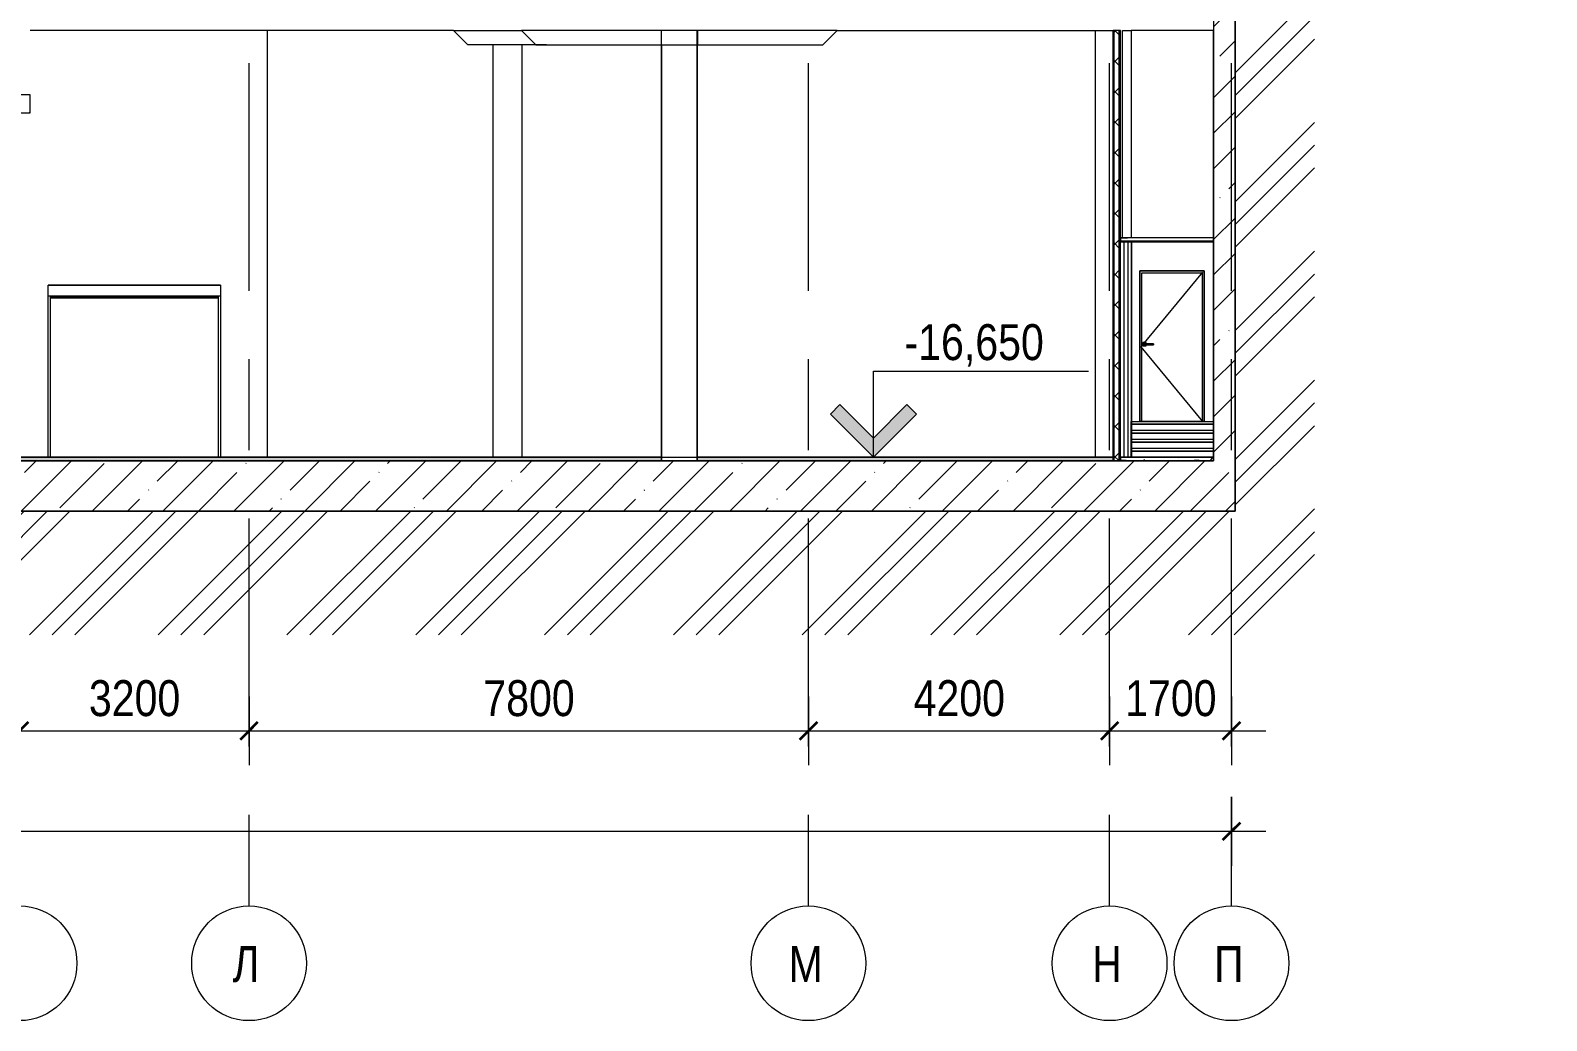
# Model space of a CAD drawing. Header units: millimetres. Extents: x -37960 to 31006, y -24503 to 30326.
# Drawn here: x 8667 to 29811, y -24503 to -10700 of the extents above; entities that cross this region are included whole.
import ezdxf

# ---------------------------------------------------------------- set-up
doc = ezdxf.new("R2010")
doc.units = ezdxf.units.MM
doc.linetypes.add('Осевые', pattern=[6350, 1270, -952.5, 3175, -952.5])
for name, color, linetype, lineweight in [('Высотные отметки', 7, 'Continuous', 9), ('Двери', 7, 'Continuous', 9), ('Каркас_Импост', 7, 'Continuous', 9), ('Лестницы', 7, 'Continuous', 9), ('Обобщенные модели', 7, 'Continuous', 9), ('Обобщенные модели-1', 7, 'Continuous', 18), ('Общие ребра', 7, 'Continuous', 9), ('Основа _2_-1', 7, 'Continuous', 9), ('Отделка 1 _4_-1', 7, 'Continuous', 9), ('Панель', 7, 'Continuous', 9), ('Перекрытия', 7, 'Continuous', 9), ('Потолки', 7, 'Continuous', 9), ('Проступи_подступенки', 7, 'Continuous', 9), ('Размеры', 7, 'Continuous', 9), ('Размеры-200', 7, 'Continuous', 9), ('Специальное оборудование', 7, 'Continuous', 9), ('Стены', 7, 'Continuous', 9), ('Стены-1', 7, 'Continuous', 18), ('Структура _1_', 7, 'Continuous', 18), ('Термическая_воздушная прослойка _3_-1', 7, 'Continuous', 9), ('Фундамент несущей конструкции', 7, 'Continuous', 9), ('Фундамент несущей конструкции-1', 7, 'Continuous', 18), ('Черная _1 сплошная', 7, 'Continuous', 9), ('Черная _3 сплошная', 7, 'Continuous', 18), ('Штриховка разреза-3', 7, 'Continuous', 9), ('Элементы узлов', 7, 'Continuous', 9)]:
    doc.layers.add(name, color=color, linetype=linetype, lineweight=lineweight)
for name, color, linetype, lineweight, true_color in [('Оси-1', 7, 'Continuous', 18, 0xaaaaaa), ('Оси-2', 7, 'Continuous', 9, 0xaaaaaa), ('Оси-3', 7, 'Осевые', 9, 0xaaaaaa), ('Элементы узлов-2', 7, 'Continuous', 9, 0x585858)]:
    doc.layers.add(name, color=color, linetype=linetype, lineweight=lineweight, true_color=true_color)
doc.styles.add('Arial Narrow', font='ARIALN.TTF', dxfattribs={"height": 500})
doc.dimstyles.new('Диагональ_-_2_5_мм_Arial_narrow', dxfattribs={"dimscale": 304.8, "dimtxt": 511.715487, "dimasz": 0.787402, "dimexe": 1.574803, "dimexo": 0.0625, "dimgap": 0.19685, "dimtad": 1, "dimdec": 0, "dimzin": 0, "dimdsep": 46, "dimtxsty": 'Arial Narrow', "dimblk1": 'OBLIQUE', "dimblk2": 'OBLIQUE', "dimsah": 1, "dimcen": 0.09, "dimdle": 1.574803, "dimazin": 0, "dimtfac": 1, "dimtdec": 4, "dimtix": 1, "dimtmove": 0, "dimatfit": 3, "dimfxl": 1.574803, "dimfxlon": 1, "dimtvp": 1, "dimtolj": 1, "dimtzin": 0, "dimarcsym": 2})
pattern_1 = [(45, (-3145.5, 6475), (-493.914, 493.914), []), (45, (-2651.6, 6475), (-493.914, 493.914), [873.125, -174.625, 6.706, -167.919])]
pattern_2 = [(0, (-3145.52, 6475), (812.8, 203.2), [67.056, -542.544, 67.056, -542.544, -3251.2]), (0, (-3145.52, 6475), (812.8, 203.2), [-1219.2, 67.056, -1152.144, 67.056, -542.544, -1422.4]), (0, (-3145.52, 6475), (812.8, 203.2), [-3048, 67.056, -339.344, 67.056, -948.944]), (120, (-2840.72, 6576.6), (-582.3764, 602.3054), [67.056, -542.544, 67.056, -3793.744]), (120, (-2840.72, 6576.6), (-582.3764, 602.3054), [-676.656, -542.544, 67.056, -1152.144, -2032]), (120, (-2840.72, 6576.6), (-582.3764, 602.3054), [-2438.4, 67.056, -542.544, 67.056, -1355.344]), (120, (-2840.72, 6576.6), (-582.3764, 602.3054), [-3115.056, -339.344, 67.056, -948.944]), (240, (-2739.12, 6983), (-230.4236, -805.5054), [67.056, -542.544, 67.056, -542.544, -3251.2]), (240, (-2739.12, 6983), (-230.4236, -805.5054), [-1219.2, 67.056, -1152.144, 67.056, -542.544, -1422.4]), (240, (-2739.12, 6983), (-230.4236, -805.5054), [-3048, 67.056, -339.344, 67.056, -948.944])]

# ---------------------------------------------------------------- blocks, each defined once
blk = doc.blocks.new('Стена монолитная - Стена монолитная-463893-Разрез 3-3')
at = {"layer": 'Штриховка разреза-3'}
h = blk.add_hatch(dxfattribs=at)
h.set_pattern_fill('FP_1', color=256, style=0, pattern_type=2)
h.set_pattern_definition(pattern_1)
h.paths.add_polyline_path([(-31383, -16700), (-31383, -10450), (-31683, -10450), (-31683, -16700)], flags=0)
h.paths.add_polyline_path([(25167, -16700), (25467, -16700), (25467, -10450), (25167, -10450), (25167, -16673)], flags=0)
at = {"layer": 'Стены'}
for p, q in [((11217, -16700), (5567, -16700)), ((15567, -16700), (13017, -16700)), ((20057, -16700), (15567, -16700)), ((20917, -16700), (20057, -16700)), ((25167, -16700), (20917, -16700))]:
    blk.add_line(p, q, dxfattribs=at)
at = {"layer": 'Стены-1'}
for p, q in [((25167, -10450), (25167, -16700)), ((25467, -16700), (25467, -10450))]:
    blk.add_line(p, q, dxfattribs=at)
blk = doc.blocks.new('Капители 3_4х3_2 - Капители 3_4х3_4-664164-Разрез 3-3')
at = {"layer": 'Обобщенные модели'}
for p, q in [((17967, -10900), (17967, -10701)), ((17967, -10701), (17969, -10701)), ((17969, -10701), (17969, -10900))]:
    blk.add_line(p, q, dxfattribs=at)
at = {"layer": 'Обобщенные модели-1'}
for p, q in [((19917, -10700), (15517, -10700)), ((15517, -10700), (15717, -10900)), ((19717, -10900), (19917, -10700)), ((15717, -10900), (17967, -10900)), ((17969, -10900), (19717, -10900))]:
    blk.add_line(p, q, dxfattribs=at)
blk = doc.blocks.new('Капители 3_4х3_14 - Капители 3_4х3_4-665636-Разрез 3-3')
at = {"layer": 'Обобщенные модели'}
for p, q in [((14567, -10700), (15517, -10700)), ((14767, -10900), (14567, -10700)), ((15867, -10900), (14767, -10900))]:
    blk.add_line(p, q, dxfattribs=at)
blk = doc.blocks.new('Дверь - Однопольная - ДВ4__21х9-7159103-Разрез 3-3')
at = {"layer": 'Двери'}
for p, q in [((24226, -15052), (24181, -15052)), ((24181, -15052), (24181, -15098)), ((24181, -15098), (24226, -15098)), ((24196, -15068), (24196, -15083)), ((24196, -15068), (24205, -15068)), ((24196, -15083), (24196, -15068)), ((24205, -15083), (24196, -15083)), ((24205, -15068), (24332, -15068)), ((24205, -15083), (24205, -15068)), ((24332, -15083), (24205, -15083)), ((24325, -15068), (24211, -15068)), ((24211, -15083), (24325, -15083)), ((24226, -15068), (24226, -15052)), ((24226, -15098), (24226, -15083)), ((24332, -15083), (24332, -15068)), ((24332, -15068), (24332, -15068)), ((24332, -15083), (24332, -15068)), ((24332, -15083), (24332, -15083))]:
    blk.add_line(p, q, dxfattribs=at)
at = {"layer": 'Каркас_Импост'}
for p, q in [((24137, -14050), (24137, -16150)), ((25037, -14050), (24137, -14050)), ((24167, -16150), (24167, -14080)), ((24167, -14080), (25007, -14080)), ((25007, -14080), (25007, -16150)), ((25037, -16150), (25037, -14050)), ((24167, -16150), (24137, -16150)), ((25037, -16150), (25007, -16150))]:
    blk.add_line(p, q, dxfattribs=at)
at = {"layer": 'Панель'}
blk.add_line((24158, -16150), (25016, -16150), dxfattribs=at)
at = {"layer": 'Элементы узлов'}
for p, q in [((24158, -15110), (25016, -14071)), ((25016, -16150), (24158, -15110))]:
    blk.add_line(p, q, dxfattribs=at)
blk = doc.blocks.new('Фундаментная плита1 - Фундаментная плита-5964020-Разрез 3-3')
at = {"layer": 'Фундамент несущей конструкции'}
h = blk.add_hatch(dxfattribs=at)
h.set_pattern_fill('FP_1', color=256, style=0, pattern_type=2)
h.set_pattern_definition(pattern_1)
h.paths.add_polyline_path([(-31683, -17400), (25467, -17400), (25467, -16700), (-31683, -16700)], flags=0)
for p, q in [((8667, -16700), (11667, -16700)), ((8717, -16700), (9717, -16700)), ((11592, -16700), (11992, -16700)), ((12287, -16700), (13787, -16700)), ((20947, -16700), (21947, -16700)), ((20947, -16700), (21947, -16700)), ((6967, -17400), (13367, -17400)), ((7791, -17400), (8667, -17400)), ((11667, -17400), (12287, -17400)), ((11667, -17400), (14537, -17400)), ((20647, -17400), (20947, -17400)), ((20647, -17400), (22247, -17400)), ((20917, -17400), (20947, -17400)), ((21947, -17400), (25467, -17400)), ((21947, -17400), (22247, -17400))]:
    blk.add_line(p, q, dxfattribs=at)
at = {"layer": 'Фундамент несущей конструкции-1'}
for p, q in [((25167, -16700), (-31383, -16700)), ((25467, -17400), (25467, -16700)), ((-5783, -17400), (25467, -17400))]:
    blk.add_line(p, q, dxfattribs=at)
blk = doc.blocks.new('АР_ОБ_Штора противодымная - Штора противопожарная ПШ8-8207555-Разрез 3-3')
at = {"layer": 'Специальное оборудование'}
for p, q in [((8917, -14400), (8917, -14250)), ((11317, -14250), (8917, -14250)), ((8917, -14398), (8917, -14252)), ((11317, -14250), (11317, -14400)), ((11317, -14252), (11317, -14398)), ((8917, -14400), (8949, -14400)), ((8917, -16650), (8917, -14400)), ((8917, -14400), (11317, -14400)), ((8917, -14400), (8921, -14400)), ((8949, -16650), (8949, -14400)), ((8949, -14415), (11285, -14415)), ((11285, -14415), (8949, -14415)), ((8949, -16650), (8949, -14430)), ((8949, -14430), (11285, -14430)), ((11285, -14400), (11317, -14400)), ((11285, -14400), (11285, -16650)), ((11285, -14430), (11285, -16650)), ((11313, -14400), (11317, -14400)), ((11317, -14400), (11317, -16650)), ((8949, -16650), (8917, -16650)), ((11317, -16650), (8917, -16650)), ((8917, -16650), (11317, -16650)), ((8947, -16650), (8919, -16650)), ((11317, -16650), (11285, -16650)), ((11315, -16650), (11287, -16650))]:
    blk.add_line(p, q, dxfattribs=at)
blk = doc.blocks.new('Ось сетки - По умолчанию 2-349628-Разрез 3-3')
at = {"layer": 'Оси-1'}
blk.add_circle((-31383, -23703), 800, dxfattribs=at)
blk = doc.blocks.new('DIMBLOCK10-Разрез 3-3')
at = {"layer": 'Размеры-200', "lineweight": 35}
for points in [[(8517, -20464), (8637, -20344), (8397, -20584)], [(11717, -20464), (11837, -20344), (11597, -20584)]]:
    blk.add_hatch(color=256, dxfattribs=at).paths.add_polyline_path(points, flags=0)
at = {"layer": 'Размеры-200'}
for p, q in [((8517, -19984), (8517, -20944)), ((8517, -20464), (8517, -19984)), ((11717, -19984), (11717, -20944)), ((11717, -20464), (11717, -19984)), ((8517, -20464), (11717, -20464))]:
    blk.add_line(p, q, dxfattribs=at)
at = {"layer": 'Размеры-200', "lineweight": 35}
for p, q in [((8637, -20344), (8397, -20584)), ((8397, -20584), (8517, -20464)), ((8517, -20464), (8637, -20344)), ((11837, -20344), (11597, -20584)), ((11597, -20584), (11717, -20464)), ((11717, -20464), (11837, -20344))]:
    blk.add_line(p, q, dxfattribs=at)
at = {"layer": 'Размеры-200', "color": 0, "insert": (9484, -19758), "char_height": 500, "width": 1520.53, "attachment_point": 1, "line_spacing_factor": 0.974696, "style": 'Arial Narrow'}
blk.add_mtext('3200', dxfattribs=at)
blk = doc.blocks.new('_Oblique')
at = {"color": 0, "linetype": 'ByBlock', "lineweight": -2}
blk.add_line((-0.5, -0.5), (0.5, 0.5), dxfattribs=at)
blk = doc.blocks.new('DIMBLOCK11-Разрез 3-3')
at = {"layer": 'Размеры-200', "lineweight": 35}
for points in [[(11717, -20464), (11837, -20344), (11597, -20584)], [(19517, -20464), (19637, -20344), (19397, -20584)]]:
    blk.add_hatch(color=256, dxfattribs=at).paths.add_polyline_path(points, flags=0)
at = {"layer": 'Размеры-200'}
for p, q in [((11717, -19984), (11717, -20944)), ((11717, -20464), (11717, -19984)), ((19517, -19984), (19517, -20944)), ((19517, -20464), (19517, -19984)), ((11717, -20464), (19517, -20464))]:
    blk.add_line(p, q, dxfattribs=at)
at = {"layer": 'Размеры-200', "lineweight": 35}
for p, q in [((11837, -20344), (11597, -20584)), ((11597, -20584), (11717, -20464)), ((11717, -20464), (11837, -20344)), ((19637, -20344), (19397, -20584)), ((19397, -20584), (19517, -20464)), ((19517, -20464), (19637, -20344))]:
    blk.add_line(p, q, dxfattribs=at)
at = {"layer": 'Размеры-200', "color": 0, "insert": (14984, -19758), "char_height": 500, "width": 1520.53, "attachment_point": 1, "line_spacing_factor": 0.974696, "style": 'Arial Narrow'}
blk.add_mtext('7800', dxfattribs=at)
blk = doc.blocks.new('DIMBLOCK12-Разрез 3-3')
at = {"layer": 'Размеры-200', "lineweight": 35}
for points in [[(19517, -20464), (19637, -20344), (19397, -20584)], [(23717, -20464), (23837, -20344), (23597, -20584)]]:
    blk.add_hatch(color=256, dxfattribs=at).paths.add_polyline_path(points, flags=0)
at = {"layer": 'Размеры-200'}
for p, q in [((19517, -19984), (19517, -20944)), ((19517, -20464), (19517, -19984)), ((23717, -19984), (23717, -20944)), ((23717, -20464), (23717, -19984)), ((19517, -20464), (23717, -20464))]:
    blk.add_line(p, q, dxfattribs=at)
at = {"layer": 'Размеры-200', "lineweight": 35}
for p, q in [((19637, -20344), (19397, -20584)), ((19397, -20584), (19517, -20464)), ((19517, -20464), (19637, -20344)), ((23837, -20344), (23597, -20584)), ((23597, -20584), (23717, -20464)), ((23717, -20464), (23837, -20344))]:
    blk.add_line(p, q, dxfattribs=at)
at = {"layer": 'Размеры-200', "color": 0, "insert": (20984, -19758), "char_height": 500, "width": 1520.53, "attachment_point": 1, "line_spacing_factor": 0.974696, "style": 'Arial Narrow'}
blk.add_mtext('4200', dxfattribs=at)
blk = doc.blocks.new('DIMBLOCK13-Разрез 3-3')
at = {"layer": 'Размеры-200', "lineweight": 35}
for points in [[(23717, -20464), (23837, -20344), (23597, -20584)], [(25417, -20464), (25537, -20344), (25297, -20584)]]:
    blk.add_hatch(color=256, dxfattribs=at).paths.add_polyline_path(points, flags=0)
at = {"layer": 'Размеры-200'}
for p, q in [((23717, -19984), (23717, -20944)), ((23717, -20464), (23717, -19984)), ((25417, -19984), (25417, -20944)), ((25417, -20464), (25417, -19984)), ((23717, -20464), (25897, -20464))]:
    blk.add_line(p, q, dxfattribs=at)
at = {"layer": 'Размеры-200', "lineweight": 35}
for p, q in [((23837, -20344), (23597, -20584)), ((23597, -20584), (23717, -20464)), ((23717, -20464), (23837, -20344)), ((25537, -20344), (25297, -20584)), ((25297, -20584), (25417, -20464)), ((25417, -20464), (25537, -20344))]:
    blk.add_line(p, q, dxfattribs=at)
at = {"layer": 'Размеры-200', "color": 0, "insert": (23934, -19758), "char_height": 500, "width": 1520.53, "attachment_point": 1, "line_spacing_factor": 0.974696, "style": 'Arial Narrow'}
blk.add_mtext('1700', dxfattribs=at)
blk = doc.blocks.new('DIMBLOCK14-Разрез 3-3')
at = {"layer": 'Размеры-200', "lineweight": 35}
for points in [[(-31383, -21864), (-31263, -21744), (-31503, -21984)], [(25417, -21864), (25537, -21744), (25297, -21984)]]:
    blk.add_hatch(color=256, dxfattribs=at).paths.add_polyline_path(points, flags=0)
at = {"layer": 'Размеры-200'}
for p, q in [((-31383, -21384), (-31383, -22344)), ((-31383, -21864), (-31383, -21384)), ((25417, -21384), (25417, -22344)), ((25417, -21864), (25417, -21384)), ((-31863, -21864), (25897, -21864))]:
    blk.add_line(p, q, dxfattribs=at)
at = {"layer": 'Размеры-200', "lineweight": 35}
for p, q in [((-31263, -21744), (-31503, -21984)), ((-31383, -21864), (-31263, -21744)), ((25537, -21744), (25297, -21984)), ((25417, -21864), (25537, -21744)), ((-31503, -21984), (-31383, -21864)), ((25297, -21984), (25417, -21864))]:
    blk.add_line(p, q, dxfattribs=at)
at = {"layer": 'Размеры-200', "color": 0, "insert": (-3775, -21158), "char_height": 500, "width": 1900.66, "attachment_point": 1, "line_spacing_factor": 0.974696, "style": 'Arial Narrow'}
blk.add_mtext('56800', dxfattribs=at)
blk = doc.blocks.new('Высотные отметки - Высотная отметка - Стрелка-4455449-Разрез 3-3')
at = {"layer": 'Высотные отметки'}
blk.add_hatch(color=256, dxfattribs=at).paths.add_polyline_path([(-17708, 9933), (-17241, 9466), (-16774, 9933), (-16641, 9800), (-17241, 9200), (-17841, 9800)], flags=0)
for p, q in [((-17241, 10400), (-20241, 10400)), ((-17241, 9200), (-17241, 10400)), ((-17708, 9933), (-17841, 9800)), ((-17841, 9800), (-17241, 9200)), ((-17241, 9466), (-17708, 9933)), ((-16774, 9933), (-17241, 9466)), ((-17241, 9200), (-16641, 9800)), ((-16641, 9800), (-16774, 9933)), ((-16146, 9200), (-17538, 9200))]:
    blk.add_line(p, q, dxfattribs=at)

msp = doc.modelspace()

# ---------------------------------------------------------------- hatches: boundary and pattern name
at = {"layer": 'Штриховка разреза-3'}
h = msp.add_hatch(dxfattribs=at)
h.set_pattern_fill('FP_6', color=256, style=0, pattern_type=2)
h.set_pattern_definition([(45, (-3145.52, 6475), (-212.132, 212.132), []), (135, (-3145.52, 6475), (-212.132, -212.132), [])])
h.paths.add_polyline_path([(23852.1, -16700), (23852.1, -10700), (23782.1, -10700), (23782.1, -16700)], flags=0)
h = msp.add_hatch(dxfattribs=at)
h.set_pattern_fill('FP_2', color=256, style=0, pattern_type=2)
h.set_pattern_definition([(45, (-3145.5, 6475), (-424.264, 424.264), [600, -100, 20, -100]), (45, (-3145.5, 6899), (-424.264, 424.264), [])])
h.paths.add_polyline_path([(-7264.6, -11850), (8667.1, -11850), (8667.1, -11600), (-16032.9, -11600), (-16032.9, -11850), (-7357.9, -11850)], flags=0)
h = msp.add_hatch(dxfattribs=at)
h.set_pattern_fill('FP_3', color=256, style=0, pattern_type=2)
h.set_pattern_definition(pattern_2)
h.paths.add_polyline_path([(974.5, -16700), (17467.1, -16700), (17467.1, -16655), (-24032.9, -16655), (-24032.9, -16700), (-3145, -16700)], flags=0)
h.paths.add_polyline_path([(23632.1, -16700), (23767.1, -16700), (23767.1, -16655), (17967.1, -16655), (17967.1, -16700), (21572.3, -16700)], flags=0)
h = msp.add_hatch(dxfattribs=at)
h.set_pattern_fill('FP_3', color=256, style=0, pattern_type=2)
h.set_pattern_definition(pattern_2)
h.paths.add_polyline_path([(24661.9, -16700), (25167.1, -16700), (25167.1, -16652), (23867.1, -16652), (23867.1, -16700)], flags=0)
at = {"layer": 'Элементы узлов-2'}
h = msp.add_hatch(dxfattribs=at)
h.set_pattern_fill('FP_13', color=256, style=0, pattern_type=2)
h.set_pattern_definition([(45, (-3145.5, 6475), (-898.026, 898.026), []), (45, (-2828, 6475), (0, 1796.05), []), (45, (-3463, 6475), (0, 1796.05), [])])
h.paths.add_polyline_path([(974.5, -19125.1), (26572.1, -19125.1), (26572.1, -7620), (29811.4, -7620), (29811.4, -6620), (25717.1, -6620), (25717.1, -6350), (25542.1, -6350), (25542.1, -10450), (25467.1, -10450), (25467.1, -17400), (-31682.9, -17400), (-31682.9, -6620), (-36101.4, -6620), (-36101.4, -7620), (-32682.9, -7620), (-32682.9, -19125.1), (-3145, -19125.1)], flags=0)

# ---------------------------------------------------------------- linework, layer by layer
at = {"layer": 'Высотные отметки'}
for p, q in [((19265.1, -16650), (19950.2, -16650)), ((19950.2, -16650), (20424.3, -16650))]:
    msp.add_line(p, q, dxfattribs=at)
at = {"layer": 'Лестницы'}
for p, q in [((24017.1, -16315), (24017.1, -16190)), ((24022.1, -16190), (25163.8, -16190)), ((25163.8, -16190), (25167.1, -16190)), ((25163.8, -16315), (25163.8, -16190)), ((25163.8, -16390), (25163.8, -16190)), ((25167.1, -16190), (25167.1, -16390)), ((24017.1, -16477.5), (24017.1, -16315)), ((24017.1, -16440), (24017.1, -16315)), ((24017.1, -16565), (24017.1, -16440)), ((24022.1, -16315), (25163.8, -16315)), ((24022.1, -16440), (25163.8, -16440)), ((25163.8, -16440), (24022.1, -16440)), ((25163.8, -16390), (25163.8, -16315)), ((25163.8, -16440), (25163.8, -16315)), ((25163.8, -16477.5), (25163.8, -16390)), ((25167.1, -16390), (25163.8, -16390)), ((25163.8, -16565), (25163.8, -16440)), ((24017.1, -16650), (24017.1, -16565)), ((24017.1, -16650), (25163.8, -16650)), ((24022.1, -16565), (25163.8, -16565)), ((25163.8, -16565), (24022.1, -16565)), ((25163.8, -16650), (25163.8, -16565))]:
    msp.add_line(p, q, dxfattribs=at)
at = {"layer": 'Общие ребра'}
for p, q in [((17967.1, -10701), (17967.1, -10900)), ((17969.1, -10900), (17969.1, -10701)), ((23782.1, -16700), (23782.1, -10700)), ((23852.1, -16700), (23852.1, -10700)), ((8667.1, -11600), (8367.1, -11600)), ((23869.1, -13640), (23867.1, -13640)), ((25167.1, -13640), (25165.1, -13640)), ((17467.1, -16655), (-24032.9, -16655)), ((23767.1, -16655), (17967.1, -16655)), ((25167.1, -16652), (23867.1, -16652))]:
    msp.add_line(p, q, dxfattribs=at)
at = {"layer": 'Оси-3'}
for p, q in [((11717.1, -22903.4), (11717.1, 29000)), ((19517.1, -22903.4), (19517.1, 29000)), ((23717.1, -22903.4), (23717.1, 29000)), ((25417.1, -22903.4), (25417.1, 29000))]:
    msp.add_line(p, q, dxfattribs=at)
at = {"layer": 'Основа _2_-1'}
for p, q in [((-24032.9, -16700), (17467.1, -16700)), ((17467.1, -16700), (17467.1, -16655)), ((17967.1, -16655), (17967.1, -16700)), ((17967.1, -16700), (23767.1, -16700)), ((23767.1, -16700), (23767.1, -16655)), ((23867.1, -16652), (23867.1, -16700)), ((23867.1, -16700), (25167.1, -16700)), ((25167.1, -16700), (25167.1, -16652))]:
    msp.add_line(p, q, dxfattribs=at)
at = {"layer": 'Отделка 1 _4_-1'}
for p, q in [((23767.1, -10700), (23767.1, -16700)), ((23782.1, -10700), (23767.1, -10700)), ((23867.1, -10700), (23852.1, -10700)), ((23867.1, -16700), (23867.1, -10700)), ((23869.1, -13650), (25165.1, -13650)), ((17467.1, -16650), (-24032.9, -16650)), ((17467.1, -16655), (17467.1, -16650)), ((23767.1, -16650), (17967.1, -16650)), ((17967.1, -16650), (17967.1, -16655)), ((23767.1, -16655), (23767.1, -16650)), ((23767.1, -16700), (23782.1, -16700)), ((23852.1, -16700), (23867.1, -16700)), ((25167.1, -16650), (23867.1, -16650)), ((23867.1, -16650), (23867.1, -16652)), ((25167.1, -16652), (25167.1, -16650))]:
    msp.add_line(p, q, dxfattribs=at)
at = {"layer": 'Перекрытия'}
for p, q in [((15517.1, -10700), (15517.1, -10704.4)), ((15521.5, -10704.4), (15517.1, -10704.4)), ((6547.1, -16650), (8667.1, -16650)), ((8667.1, -16700), (6547.1, -16700)), ((8467.1, -16650), (10717.1, -16650)), ((10717.1, -16700), (8467.1, -16700)), ((8716.6, -16650), (9717.1, -16650)), ((9717.1, -16700), (8716.6, -16700)), ((10717.1, -16650), (11717.1, -16650)), ((11717.1, -16700), (10717.1, -16700)), ((11467.1, -16650), (13097.1, -16650)), ((13097.1, -16700), (11467.1, -16700)), ((11717.1, -16650), (17467.1, -16650)), ((19767.1, -16700), (11717.1, -16700)), ((11867.1, -16650), (11967.1, -16650)), ((11967.1, -16700), (11867.1, -16700)), ((15117.1, -16650), (15517.1, -16650)), ((15517.1, -16700), (15117.1, -16700)), ((17467.1, -16650), (17467.1, -16700)), ((17467.1, -16650), (17967.1, -16650)), ((17967.1, -16700), (17467.1, -16700)), ((19467.1, -16700), (17517.1, -16700)), ((17967.1, -16650), (19767.1, -16650)), ((17967.1, -16650), (17967.1, -16700)), ((17967.1, -16650), (19467.1, -16650)), ((19317.1, -16650), (19467.1, -16650)), ((19317.1, -16650), (19467.1, -16650)), ((19317.1, -16650), (19467.1, -16650)), ((19467.1, -16700), (19317.1, -16700)), ((19467.1, -16700), (19317.1, -16700)), ((19467.1, -16700), (19317.1, -16700)), ((19767.1, -16650), (20667.1, -16650)), ((20667.1, -16700), (19767.1, -16700)), ((20667.1, -16650), (23767.1, -16650)), ((23867.1, -16700), (20667.1, -16700)), ((20947.1, -16650), (21947.1, -16650)), ((21947.1, -16700), (20947.1, -16700)), ((23517.1, -16650), (23767.1, -16650)), ((23767.1, -16700), (23517.1, -16700)), ((23767.1, -16650), (23767.1, -16700)), ((23867.1, -16650), (23867.1, -16700)), ((23867.1, -16650), (23867.1, -16700)), ((23867.1, -16650), (23867.1, -16700)), ((23867.1, -16700), (23867.1, -16650)), ((23867.1, -16650), (23967.1, -16650)), ((23867.1, -16650), (23917.1, -16650)), ((23867.1, -16650), (23917.1, -16650)), ((23917.1, -16700), (23867.1, -16700)), ((23917.1, -16700), (23867.1, -16700)), ((23967.1, -16700), (23867.1, -16700))]:
    msp.add_line(p, q, dxfattribs=at)
at = {"layer": 'Потолки'}
for p, q in [((23867.1, -13590), (23967.1, -13590)), ((23867.1, -13590), (23917.1, -13590)), ((23867.1, -13590), (23917.1, -13590)), ((23867.1, -13650), (23867.1, -13590)), ((23867.1, -13650), (23867.1, -13590)), ((23867.1, -13650), (23867.1, -13590)), ((23867.1, -13650), (23867.1, -13590)), ((23917.1, -13650), (23867.1, -13650)), ((23917.1, -13650), (23867.1, -13650)), ((23967.1, -13650), (23867.1, -13650))]:
    msp.add_line(p, q, dxfattribs=at)
at = {"layer": 'Проступи_подступенки'}
for p, q in [((24017.1, -16190), (24017.1, -16150)), ((24017.1, -16315), (24017.1, -16190)), ((24017.1, -16315), (24017.1, -16275)), ((24022.1, -16150), (25163.8, -16150)), ((25163.8, -16190), (24022.1, -16190)), ((25163.8, -16190), (24022.1, -16190)), ((24022.1, -16275), (25163.8, -16275)), ((25163.8, -16150), (25167.1, -16150)), ((25167.1, -16190), (25163.8, -16190)), ((25163.8, -16190), (25163.8, -16315)), ((25163.8, -16315), (25163.8, -16275)), ((25167.1, -16150), (25167.1, -16190)), ((24017.1, -16440), (24017.1, -16315)), ((24017.1, -16440), (24017.1, -16400)), ((24017.1, -16565), (24017.1, -16440)), ((25163.8, -16315), (24022.1, -16315)), ((25163.8, -16315), (24022.1, -16315)), ((24022.1, -16315), (25163.8, -16315)), ((24022.1, -16400), (25163.8, -16400)), ((25163.8, -16440), (24022.1, -16440)), ((25163.8, -16440), (24022.1, -16440)), ((24022.1, -16440), (25163.8, -16440)), ((25163.8, -16315), (25163.8, -16440)), ((25163.8, -16440), (25163.8, -16400)), ((25163.8, -16440), (25163.8, -16565)), ((24017.1, -16565), (24017.1, -16525)), ((24017.1, -16650), (24017.1, -16565)), ((24017.1, -16650), (25163.8, -16650)), ((24022.1, -16525), (25163.8, -16525)), ((25163.8, -16565), (24022.1, -16565)), ((25163.8, -16565), (24022.1, -16565)), ((24022.1, -16565), (25163.8, -16565)), ((25163.8, -16565), (25163.8, -16525)), ((25163.8, -16565), (25163.8, -16650))]:
    msp.add_line(p, q, dxfattribs=at)
at = {"layer": 'Стены'}
for p, q in [((11967.1, -10701), (8667.1, -10701)), ((14568.1, -10701), (11869.1, -10701)), ((11967.1, -10701), (11969.1, -10701)), ((11969.1, -10701), (11969.1, -16650)), ((17967.1, -10900), (17967.1, -10701)), ((19916.1, -10701), (23765.1, -10701)), ((23515.1, -10701), (23765.1, -10701)), ((23515.1, -10701), (23515.1, -16650)), ((23765.1, -16650), (23765.1, -10701)), ((23765.1, -16650), (23765.1, -10701)), ((23897.1, -13590), (23897.1, -10700)), ((23897.1, -10700), (24017.1, -10700)), ((24017.1, -10700), (24017.1, -13590)), ((25167.1, -10700), (24017.1, -10700)), ((24017.1, -10700), (24017.1, -13590)), ((25167.1, -13650), (25167.1, -10700)), ((15115.1, -10900), (15115.1, -16650)), ((15519.1, -10900), (15519.1, -16650)), ((17467.1, -10900), (17467.1, -16700)), ((17967.1, -16700), (17967.1, -10900)), ((23919.1, -13650), (23869.1, -13650)), ((23919.1, -16650), (23919.1, -13650)), ((23969.1, -13650), (23969.1, -16650)), ((24017.1, -13650), (24017.1, -16650)), ((24017.1, -13650), (24017.1, -16650)), ((24017.1, -13650), (24022.1, -13650)), ((25165.1, -13650), (24022.1, -13650)), ((24022.1, -13650), (24022.1, -16650)), ((25167.1, -16650), (25167.1, -13650)), ((24017.1, -14050), (24017.1, -16140)), ((24137.1, -14050), (25037.1, -14050)), ((24137.1, -16140), (24137.1, -14050)), ((24137.1, -14050), (25037.1, -14050)), ((24137.1, -16140), (24137.1, -14050)), ((25037.1, -14050), (25037.1, -16140)), ((25037.1, -14050), (25037.1, -16140)), ((8917.1, -16650), (8917.1, -14250)), ((8917.1, -14250), (11317.1, -14250)), ((11317.1, -14250), (11317.1, -16650)), ((24017.1, -16140), (24017.1, -16150)), ((24137.1, -16150), (24137.1, -16140)), ((24137.1, -16150), (24137.1, -16140)), ((25037.1, -16150), (24137.1, -16150)), ((25037.1, -16150), (24137.1, -16150)), ((25037.1, -16140), (25037.1, -16150)), ((25037.1, -16140), (25037.1, -16150)), ((8365.1, -16650), (8917.1, -16650)), ((8669.1, -16650), (11665.1, -16650)), ((11317.1, -16650), (11967.1, -16650)), ((11869.1, -16650), (17467.1, -16650)), ((15115.1, -16650), (15517.1, -16650)), ((17467.1, -16700), (17967.1, -16700)), ((17967.1, -16650), (23765.1, -16650)), ((17967.1, -16650), (19465.1, -16650)), ((23515.1, -16650), (23765.1, -16650)), ((23869.1, -16650), (23919.1, -16650)), ((24017.1, -16700), (23897.1, -16700)), ((24022.1, -16650), (24017.1, -16650)), ((24017.1, -16700), (25167.1, -16700)), ((24022.1, -16650), (25165.1, -16650)), ((25167.1, -16700), (25167.1, -16650))]:
    msp.add_line(p, q, dxfattribs=at)
at = {"layer": 'Структура _1_'}
for p, q in [((17465.1, -10700), (17465.1, -10701)), ((17465.1, -10701), (17465.1, -16650)), ((17467.1, -16650), (17467.1, -10701)), ((17969.1, -10701), (17969.1, -10700)), ((17967.1, -10900), (17967.1, -16650)), ((17969.1, -16650), (17969.1, -10900)), ((8667.1, -11850), (8667.1, -11600)), ((4267.1, -11850), (8667.1, -11850)), ((25167.1, -13590), (23867.1, -13590)), ((23867.1, -13590), (23867.1, -13640)), ((23867.1, -13640), (23867.1, -13650)), ((25165.1, -13640), (23869.1, -13640)), ((25167.1, -13640), (25167.1, -13590)), ((25167.1, -13650), (25167.1, -13640)), ((17465.1, -16650), (17467.1, -16650)), ((17967.1, -16650), (17969.1, -16650))]:
    msp.add_line(p, q, dxfattribs=at)
at = {"layer": 'Термическая_воздушная прослойка _3_-1'}
for p, q in [((23852.1, -10700), (23782.1, -10700)), ((23782.1, -16700), (23852.1, -16700))]:
    msp.add_line(p, q, dxfattribs=at)
at = {"layer": 'Черная _1 сплошная'}
msp.add_line((25467.1, -10450), (25467.1, -17400), dxfattribs=at)
at = {"layer": 'Черная _3 сплошная'}
msp.add_line((25467.1, -17400), (-31682.9, -17400), dxfattribs=at)

# ---------------------------------------------------------------- block references
at = {"layer": 'Высотные отметки', "extrusion": (0, 0, -1)}
msp.add_blockref('Высотные отметки - Высотная отметка - Стрелка-4455449-Разрез 3-3', (-3183.2, -25850), dxfattribs=at)
at = {"layer": 'Двери'}
msp.add_blockref('Дверь - Однопольная - ДВ4__21х9-7159103-Разрез 3-3', (0, 0), dxfattribs=at)
at = {"layer": 'Обобщенные модели'}
for name in ['Капители 3_4х3_14 - Капители 3_4х3_4-665636-Разрез 3-3', 'Капители 3_4х3_2 - Капители 3_4х3_4-664164-Разрез 3-3']:
    msp.add_blockref(name, (0, 0), dxfattribs=at)
at = {"layer": 'Оси-1'}
for p in [(39900, 0), (43100, 0), (50900, 0), (55100, 0), (56800, 0)]:
    msp.add_blockref('Ось сетки - По умолчанию 2-349628-Разрез 3-3', p, dxfattribs=at)
at = {"layer": 'Специальное оборудование'}
msp.add_blockref('АР_ОБ_Штора противодымная - Штора противопожарная ПШ8-8207555-Разрез 3-3', (0, 0), dxfattribs=at)
at = {"layer": 'Стены'}
msp.add_blockref('Стена монолитная - Стена монолитная-463893-Разрез 3-3', (0, 0), dxfattribs=at)
at = {"layer": 'Фундамент несущей конструкции'}
msp.add_blockref('Фундаментная плита1 - Фундаментная плита-5964020-Разрез 3-3', (0, 0), dxfattribs=at)

# ---------------------------------------------------------------- texts
at = {"layer": 'Высотные отметки', "insert": (20857.1, -14795.7), "char_height": 500, "width": 2321.116, "attachment_point": 1, "line_spacing_factor": 0.974696, "style": 'Arial Narrow'}
msp.add_mtext('-16,650', dxfattribs=at)
at = {"layer": 'Оси-2', "char_height": 500, "attachment_point": 1, "style": 'Arial Narrow'}
for s, insert, width in [('\\fArial Narrow|b0|i0|c204|p34|;Л', (11486.4, -23464.9), 464.979), ('\\fArial Narrow|b0|i0|c204|p34|;М', (19240.4, -23464.9), 577.215), ('\\fArial Narrow|b0|i0|c204|p34|;Н', (23473.4, -23464.9), 497.046), ('\\fArial Narrow|b0|i0|c204|p34|;П', (25173.4, -23464.9), 497.046)]:
    msp.add_mtext(s, dxfattribs=dict(at, insert=insert, width=width))

# ---------------------------------------------------------------- dimensions: what is measured, and where the dimension line sits
at = {"layer": 'Размеры'}
for base, p1, p2, override, picture, middle in [((11717.1, -20464.5), (8517.1, -19984.5), (11717.1, -19984.5), {"dimpost": '<>', "dimfxl": 3200}, 'DIMBLOCK10-Разрез 3-3', (10117.1, -20149.2)), ((19517.1, -20464.5), (11717.1, -19984.5), (19517.1, -19984.5), {"dimpost": '<>', "dimfxl": 7800}, 'DIMBLOCK11-Разрез 3-3', (15617.1, -20149.2)), ((23717.1, -20464.5), (19517.1, -19984.5), (23717.1, -19984.5), {"dimpost": '<>', "dimfxl": 4200}, 'DIMBLOCK12-Разрез 3-3', (21617.1, -20149.2)), ((25417.1, -20464.5), (23717.1, -19984.5), (25417.1, -19984.5), {"dimpost": '<>', "dimfxl": 1700}, 'DIMBLOCK13-Разрез 3-3', (24567.1, -20149.2)), ((25417.1, -21864.5), (-31382.9, -21384.5), (25417.1, -21384.5), {"dimpost": '<>', "dimfxl": 56800}, 'DIMBLOCK14-Разрез 3-3', (-2982.9, -21549.2))]:
    dim = msp.add_linear_dim(base=base, p1=p1, p2=p2, dimstyle='Диагональ_-_2_5_мм_Arial_narrow', override=override, dxfattribs=at)
    dim.commit()
    dim.dimension.update_dxf_attribs({"geometry": picture, "text_midpoint": middle})

doc.saveas('drawing.dxf')
